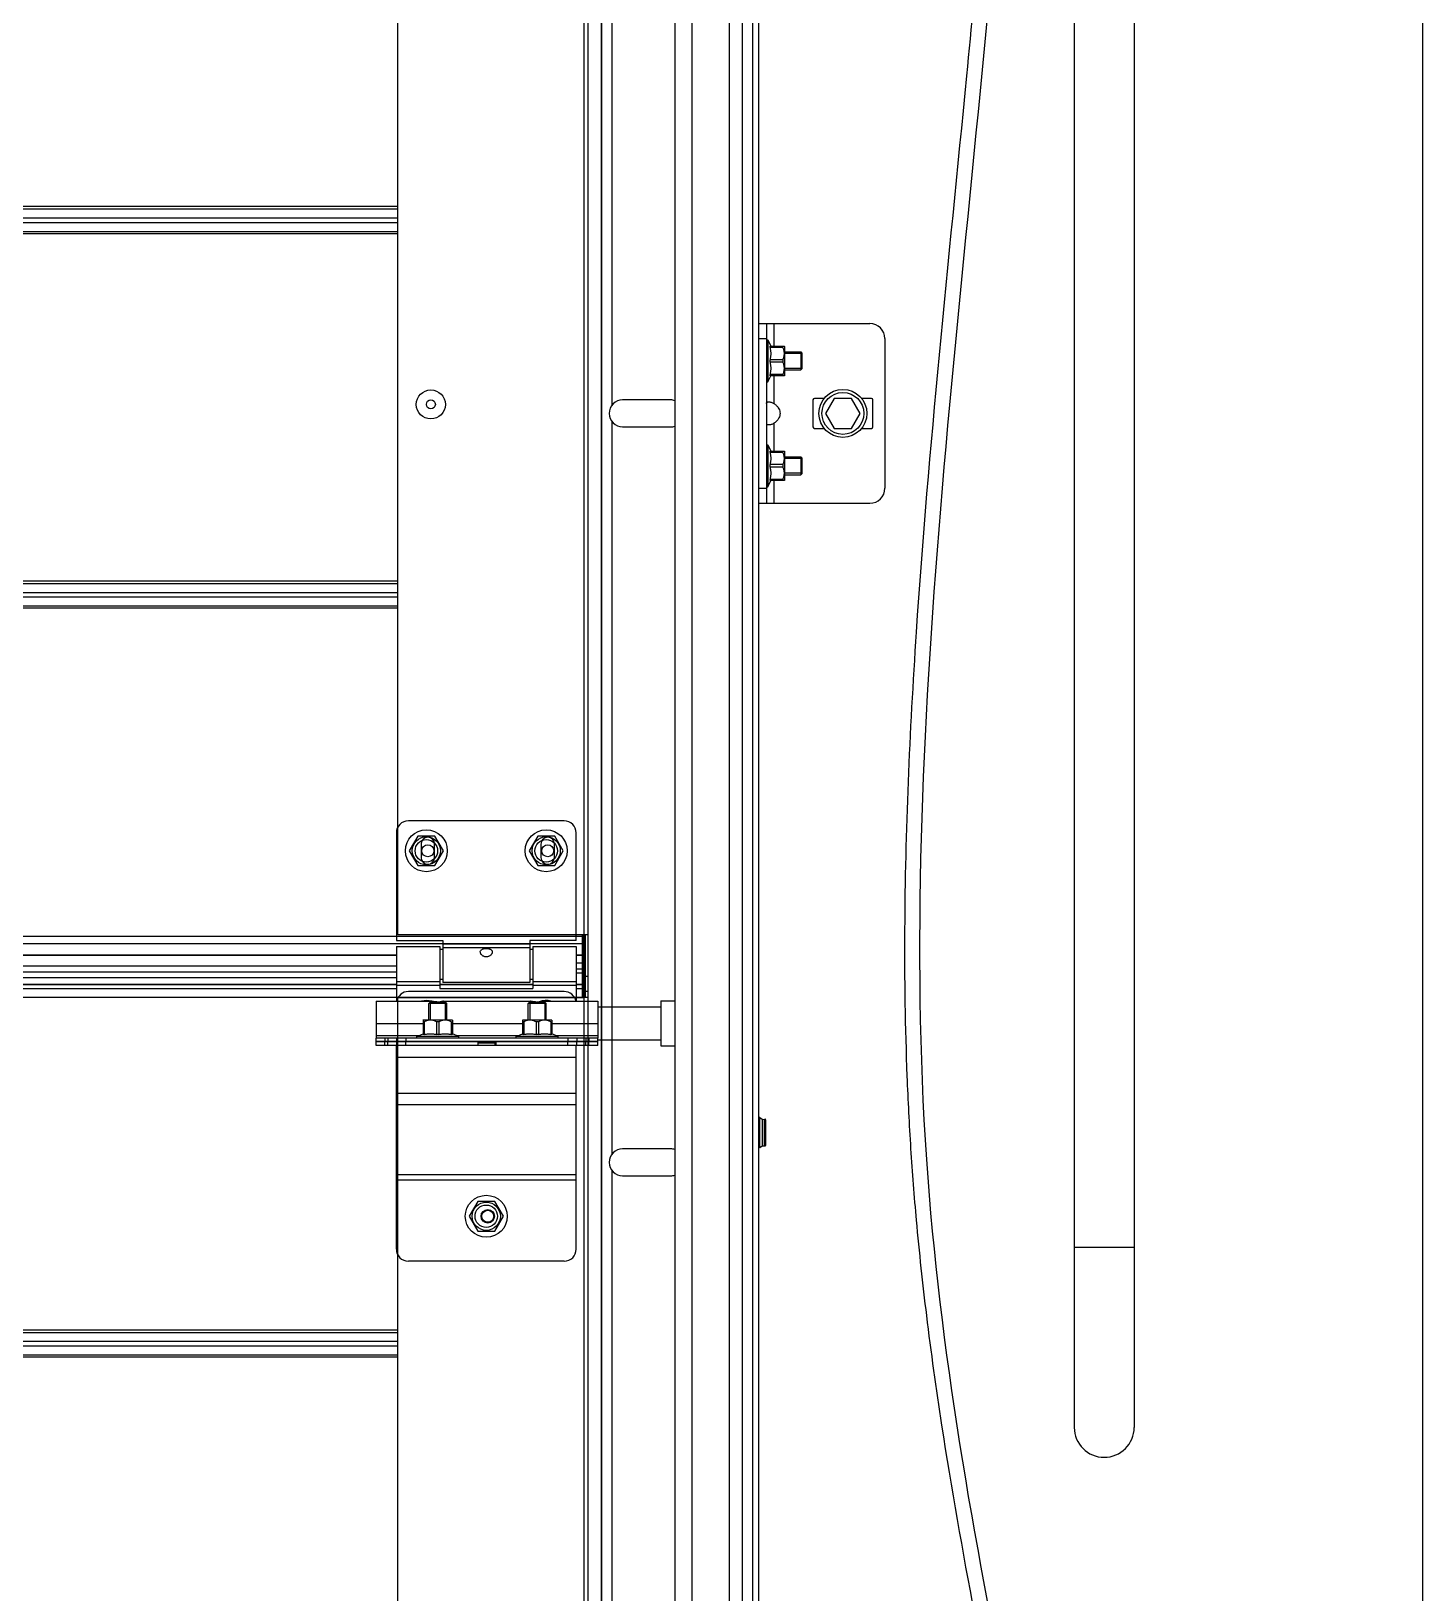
# Model space of a CAD drawing. Header units: millimetres. Extents: x 21899 to 38731, y -5425 to 3612.
# Drawn here: x 25053 to 25517, y 1325 to 1846 of the extents above; entities that cross this region are included whole.
import ezdxf

# ---------------------------------------------------------------- set-up
doc = ezdxf.new("R2010")
doc.units = ezdxf.units.MM

msp = doc.modelspace()

# ---------------------------------------------------------------- linework, layer by layer
at = {"color": 7, "linetype": 'Continuous'}
for p, q in [((25517.11, 1144.53), (25517.11, 3362)), ((25267.61, 1144.53), (25267.61, 3064.5)), ((25293.61, 1144.53), (25293.61, 3010.14)), ((25400.81, 2873), (25400.81, 1380.13)), ((25420.81, 2873), (25420.81, 1380.13)), ((25238.61, 1441.84), (25238.61, 2803.28)), ((25295.61, 1144.53), (25295.61, 2400.11)), ((25175.11, 1544.59), (25175.11, 2023.78)), ((25295.61, 1748.59), (25332.61, 1748.59)), ((25298.11, 1748.59), (25298.11, 1688.59)), ((25298.11, 1743.09), (25298.61, 1743.09)), ((25298.61, 1743.09), (25299.53, 1740.99)), ((25298.61, 1743.09), (25298.61, 1729.09)), ((25299.29, 1740.99), (25304.08, 1740.99)), ((25299.29, 1740.59), (25299.29, 1740.99)), ((25303.54, 1740.59), (25303.54, 1740.99)), ((25304.11, 1740.97), (25304.07, 1741)), ((25304.11, 1740.97), (25304.11, 1731.21)), ((25337.61, 1743.59), (25337.61, 1693.59)), ((25303.54, 1740.59), (25299.29, 1740.59)), ((25303.54, 1736.49), (25299.29, 1736.49)), ((25299.29, 1735.68), (25299.29, 1736.49)), ((25303.54, 1736.49), (25303.54, 1735.68)), ((25304.11, 1739.09), (25309.61, 1739.09)), ((25309.61, 1739.09), (25309.96, 1738.73)), ((25309.61, 1739.09), (25309.61, 1733.09)), ((25309.96, 1738.73), (25309.96, 1733.44)), ((25298.61, 1729.09), (25299.53, 1731.18)), ((25303.54, 1735.68), (25299.29, 1735.68)), ((25303.54, 1731.58), (25299.29, 1731.58)), ((25299.29, 1731.18), (25299.29, 1731.58)), ((25304.08, 1731.18), (25299.29, 1731.18)), ((25303.54, 1731.58), (25303.54, 1731.18)), ((25304.11, 1731.21), (25304.07, 1731.17)), ((25304.11, 1733.09), (25309.61, 1733.09)), ((25309.61, 1733.09), (25309.96, 1733.44)), ((25298.11, 1729.09), (25298.61, 1729.09)), ((25266.11, 1723.09), (25250.11, 1723.09)), ((25313.61, 1723.09), (25313.61, 1714.09)), ((25317.36, 1723.59), (25314.11, 1723.59)), ((25320.72, 1723.59), (25317.84, 1718.59)), ((25326.5, 1723.59), (25320.72, 1723.59)), ((25329.38, 1718.59), (25326.5, 1723.59)), ((25333.11, 1723.59), (25329.85, 1723.59)), ((25333.61, 1714.09), (25333.61, 1723.09)), ((25317.84, 1718.59), (25320.72, 1713.59)), ((25326.5, 1713.59), (25329.38, 1718.59)), ((25250.11, 1714.09), (25266.11, 1714.09)), ((25314.11, 1713.59), (25317.36, 1713.59)), ((25320.72, 1713.59), (25326.5, 1713.59)), ((25329.85, 1713.59), (25333.11, 1713.59)), ((25298.11, 1708.09), (25298.61, 1708.09)), ((25298.61, 1708.09), (25299.53, 1705.99)), ((25298.61, 1708.09), (25298.61, 1694.09)), ((25299.29, 1705.99), (25304.08, 1705.99)), ((25299.29, 1705.59), (25299.29, 1705.99)), ((25303.54, 1705.59), (25299.29, 1705.59)), ((25303.54, 1705.59), (25303.54, 1705.99)), ((25304.11, 1705.97), (25304.07, 1706)), ((25304.11, 1705.97), (25304.11, 1696.21)), ((25303.54, 1701.49), (25299.29, 1701.49)), ((25299.29, 1700.68), (25299.29, 1701.49)), ((25303.54, 1700.68), (25299.29, 1700.68)), ((25303.54, 1701.49), (25303.54, 1700.68)), ((25304.11, 1704.09), (25309.61, 1704.09)), ((25309.61, 1704.09), (25309.96, 1703.73)), ((25309.61, 1704.09), (25309.61, 1698.09)), ((25309.96, 1703.73), (25309.96, 1698.44)), ((25298.11, 1694.09), (25298.61, 1694.09)), ((25298.61, 1694.09), (25299.53, 1696.18)), ((25303.54, 1696.58), (25299.29, 1696.58)), ((25299.29, 1696.18), (25299.29, 1696.58)), ((25304.08, 1696.18), (25299.29, 1696.18)), ((25303.54, 1696.58), (25303.54, 1696.18)), ((25304.11, 1696.21), (25304.07, 1696.17)), ((25304.11, 1698.09), (25309.61, 1698.09)), ((25309.61, 1698.09), (25309.96, 1698.44)), ((25295.61, 1688.59), (25332.61, 1688.59)), ((25230.61, 1582.59), (25178.61, 1582.59)), ((25181.76, 1577.52), (25178.91, 1572.59)), ((25187.46, 1577.52), (25181.76, 1577.52)), ((25182.86, 1574.84), (25182.86, 1570.34)), ((25182.86, 1574.84), (25182.86, 1570.34)), ((25187.36, 1570.34), (25187.36, 1574.84)), ((25187.36, 1570.34), (25187.36, 1574.84)), ((25190.31, 1572.59), (25187.46, 1577.52)), ((25221.76, 1577.52), (25218.91, 1572.59)), ((25227.46, 1577.52), (25221.76, 1577.52)), ((25222.86, 1574.84), (25222.86, 1570.34)), ((25222.86, 1574.84), (25222.86, 1570.34)), ((25227.36, 1570.34), (25227.36, 1574.84)), ((25227.36, 1570.34), (25227.36, 1574.84)), ((25230.31, 1572.59), (25227.46, 1577.52)), ((25234.61, 1542.59), (25234.61, 1578.59)), ((25178.91, 1572.59), (25181.76, 1567.65)), ((25187.46, 1567.65), (25190.31, 1572.59)), ((25218.91, 1572.59), (25221.76, 1567.65)), ((25227.46, 1567.65), (25230.31, 1572.59)), ((25181.76, 1567.65), (25187.46, 1567.65)), ((25221.76, 1567.65), (25227.46, 1567.65)), ((25238.61, 1544.59), (25175.11, 1544.59)), ((25238.61, 1544.59), (25175.11, 1544.59)), ((25238.61, 1544.59), (25234.61, 1544.59)), ((25236.61, 1544.59), (25236.61, 1523.68)), ((25237.11, 1523.78), (25237.11, 1544.59)), ((25237.11, 1523.78), (25237.11, 1544.59)), ((25174.61, 1542.59), (25190.11, 1542.59)), ((25174.61, 1540.59), (25189.11, 1540.59)), ((25174.61, 1540.59), (25174.61, 1522.39)), ((25189.11, 1540.59), (25189.11, 1526.59)), ((25190.11, 1539.59), (25189.11, 1539.59)), ((25190.11, 1542.59), (25190.11, 1528.59)), ((25234.61, 1542.59), (25219.11, 1542.59)), ((25219.11, 1542.59), (25219.11, 1528.59)), ((25220.11, 1539.59), (25219.11, 1539.59)), ((25220.11, 1540.59), (25234.61, 1540.59)), ((25220.11, 1540.59), (25220.11, 1526.59)), ((25234.61, 1540.59), (25234.61, 1522.39)), ((25101.07, 1537.64), (24252.61, 1537.64)), ((25174.61, 1537.64), (25101.07, 1537.64)), ((25236.61, 1537.64), (25234.61, 1537.64)), ((25236.61, 1533.09), (25234.61, 1533.09)), ((25101.07, 1532.09), (24252.61, 1532.09)), ((25101.07, 1528.01), (24252.61, 1528.01)), ((25174.61, 1532.09), (25101.07, 1532.09)), ((25174.61, 1528.01), (25101.07, 1528.01)), ((25190.11, 1529.59), (25189.11, 1529.59)), ((25220.11, 1528.01), (25189.11, 1528.01)), ((25219.11, 1528.59), (25190.11, 1528.59)), ((25220.11, 1529.59), (25219.11, 1529.59)), ((25236.61, 1528.01), (25234.61, 1528.01)), ((25238.61, 1530.59), (25237.61, 1530.59)), ((25238.61, 1530.59), (25237.61, 1530.59)), ((25238.61, 1530.59), (25237.61, 1530.59)), ((25175.11, 1441.84), (25175.11, 1523.78)), ((25175.11, 1523.59), (25237.11, 1523.59)), ((25175.11, 1523.59), (25237.11, 1523.59)), ((25189.11, 1526.59), (25220.11, 1526.59)), ((25238.61, 1523.59), (25234.61, 1523.59)), ((25238.61, 1525.59), (25237.61, 1525.59)), ((25262.81, 1522.49), (25267.61, 1522.49)), ((25262.81, 1522.49), (25262.81, 1507.49)), ((25185.41, 1521.59), (25185.76, 1521.94)), ((25191.41, 1521.59), (25185.41, 1521.59)), ((25185.41, 1516.09), (25185.41, 1521.59)), ((25191.06, 1521.94), (25185.76, 1521.94)), ((25191.41, 1521.59), (25191.06, 1521.94)), ((25191.41, 1516.09), (25191.41, 1521.59)), ((25218.61, 1521.59), (25218.96, 1521.94)), ((25224.61, 1521.59), (25218.61, 1521.59)), ((25218.61, 1516.09), (25218.61, 1521.59)), ((25224.26, 1521.94), (25218.96, 1521.94)), ((25224.61, 1521.59), (25224.26, 1521.94)), ((25224.61, 1516.09), (25224.61, 1521.59)), ((25241.81, 1520.49), (25262.81, 1520.49)), ((25183.53, 1516.09), (25183.49, 1516.05)), ((25183.5, 1516.06), (25183.5, 1511.27)), ((25183.9, 1515.52), (25183.5, 1515.52)), ((25193.29, 1516.09), (25183.53, 1516.09)), ((25183.9, 1515.52), (25183.9, 1511.27)), ((25188.81, 1515.52), (25188.01, 1515.52)), ((25188.01, 1515.52), (25188.01, 1511.27)), ((25188.81, 1515.52), (25188.81, 1511.27)), ((25192.92, 1515.52), (25193.32, 1515.52)), ((25192.92, 1515.52), (25192.92, 1511.27)), ((25193.29, 1516.09), (25193.33, 1516.05)), ((25193.32, 1516.06), (25193.32, 1511.27)), ((25216.73, 1516.09), (25216.69, 1516.05)), ((25216.7, 1516.06), (25216.7, 1511.27)), ((25217.1, 1515.52), (25216.7, 1515.52)), ((25226.49, 1516.09), (25216.73, 1516.09)), ((25217.1, 1515.52), (25217.1, 1511.27)), ((25222.01, 1515.52), (25221.21, 1515.52)), ((25221.21, 1515.52), (25221.21, 1511.27)), ((25222.01, 1515.52), (25222.01, 1511.27)), ((25226.12, 1515.52), (25226.52, 1515.52)), ((25226.12, 1515.52), (25226.12, 1511.27)), ((25226.49, 1516.09), (25226.53, 1516.05)), ((25226.52, 1516.06), (25226.52, 1511.27)), ((25167.81, 1507.59), (25167.81, 1510.09)), ((25241.81, 1508.89), (25167.81, 1508.89)), ((25201.76, 1508.79), (25167.81, 1508.79)), ((25174.81, 1508.89), (25174.81, 1510.09)), ((25174.81, 1507.59), (25174.81, 1508.79)), ((25181.41, 1510.59), (25183.5, 1511.51)), ((25195.41, 1510.59), (25181.41, 1510.59)), ((25181.41, 1510.09), (25181.41, 1510.59)), ((25183.9, 1511.27), (25183.5, 1511.27)), ((25185.41, 1508.79), (25185.41, 1508.89)), ((25188.81, 1511.27), (25188.01, 1511.27)), ((25191.41, 1508.79), (25191.41, 1508.89)), ((25193.32, 1511.27), (25192.92, 1511.27)), ((25195.41, 1510.59), (25193.32, 1511.51)), ((25195.41, 1510.09), (25195.41, 1510.59)), ((25201.76, 1508.79), (25201.76, 1508.89)), ((25207.86, 1507.59), (25207.86, 1508.89)), ((25241.81, 1508.79), (25207.86, 1508.79)), ((25214.61, 1510.59), (25216.7, 1511.51)), ((25228.61, 1510.59), (25214.61, 1510.59)), ((25214.61, 1510.09), (25214.61, 1510.59)), ((25217.1, 1511.27), (25216.7, 1511.27)), ((25218.61, 1508.79), (25218.61, 1508.89)), ((25222.01, 1511.27), (25221.21, 1511.27)), ((25224.61, 1508.79), (25224.61, 1508.89)), ((25226.52, 1511.27), (25226.12, 1511.27)), ((25228.61, 1510.59), (25226.52, 1511.51)), ((25228.61, 1510.09), (25228.61, 1510.59)), ((25234.81, 1510.09), (25234.81, 1508.89)), ((25234.81, 1507.59), (25234.81, 1508.79)), ((25241.81, 1507.59), (25241.81, 1510.09)), ((25241.81, 1509.49), (25262.81, 1509.49)), ((25262.81, 1507.49), (25267.61, 1507.49)), ((25295.93, 1483.53), (25296.65, 1482.98)), ((25296.79, 1482.94), (25297.59, 1483.01)), ((25297.81, 1482.81), (25297.81, 1474.25)), ((25266.11, 1473.09), (25250.11, 1473.09)), ((25295.93, 1473.53), (25296.65, 1474.08)), ((25296.79, 1474.12), (25297.59, 1474.05)), ((25250.11, 1464.09), (25266.11, 1464.09)), ((25201.76, 1455.52), (25198.91, 1450.59)), ((25207.46, 1455.52), (25201.76, 1455.52)), ((25210.31, 1450.59), (25207.46, 1455.52)), ((25198.91, 1450.59), (25201.76, 1445.65)), ((25207.46, 1445.65), (25210.31, 1450.59)), ((25201.76, 1445.65), (25207.46, 1445.65)), ((25175.11, 919.59), (25175.11, 1441.84)), ((25238.61, 571.62), (25238.61, 1441.84))]:
    msp.add_line(p, q, dxfattribs=at)
at = {"color": 9, "linetype": 'Continuous'}
for p, q in [((25237.28, 1144.53), (25237.28, 3064.5)), ((25243.02, 1144.53), (25243.02, 3064.5)), ((25243.17, 1144.53), (25243.17, 3064.5)), ((25273.26, 1144.53), (25273.26, 3055.17)), ((25285.74, 1144.53), (25285.74, 3055.17)), ((25290.1, 1144.53), (25290.1, 3011.61)), ((25237.11, 2023.59), (25237.11, 1544.59)), ((25246.61, 1721.41), (25246.61, 1965.76)), ((25101.07, 1787.61), (24252.61, 1787.61)), ((24252.61, 1786.83), (25101.07, 1786.83)), ((24252.61, 1783.86), (25101.07, 1783.86)), ((25175.11, 1787.61), (25101.07, 1787.61)), ((25101.07, 1786.83), (25175.11, 1786.83)), ((25101.07, 1783.86), (25175.11, 1783.86)), ((24252.61, 1782.31), (25101.07, 1782.31)), ((24252.61, 1779.34), (25101.07, 1779.34)), ((25101.07, 1778.56), (24252.61, 1778.56)), ((25101.07, 1782.31), (25175.11, 1782.31)), ((25101.07, 1779.34), (25175.11, 1779.34)), ((25175.11, 1778.56), (25101.07, 1778.56)), ((25300.61, 1748.59), (25300.61, 1740.99)), ((25295.61, 1743.59), (25298.11, 1743.59)), ((25300.61, 1731.18), (25300.61, 1721.88)), ((25246.61, 1471.41), (25246.61, 1715.76)), ((25300.61, 1715.29), (25300.61, 1705.99)), ((25300.61, 1696.18), (25300.61, 1688.59)), ((25295.61, 1693.59), (25298.11, 1693.59)), ((25101.07, 1662.61), (24252.61, 1662.61)), ((24252.61, 1661.83), (25101.07, 1661.83)), ((24252.61, 1658.86), (25101.07, 1658.86)), ((25175.11, 1662.61), (25101.07, 1662.61)), ((25101.07, 1661.83), (25175.11, 1661.83)), ((25101.07, 1658.86), (25175.11, 1658.86)), ((24252.61, 1657.31), (25101.07, 1657.31)), ((24252.61, 1654.34), (25101.07, 1654.34)), ((25101.07, 1653.56), (24252.61, 1653.56)), ((25101.07, 1657.31), (25175.11, 1657.31)), ((25101.07, 1654.34), (25175.11, 1654.34)), ((25175.11, 1653.56), (25101.07, 1653.56)), ((25101.07, 1544.01), (24252.61, 1544.01)), ((25237.11, 1544.01), (25101.07, 1544.01)), ((25236.61, 1544.01), (25234.61, 1544.01)), ((25101.07, 1541.58), (24241.82, 1541.58)), ((25101.07, 1537.73), (24252.61, 1537.73)), ((25237.11, 1541.58), (25101.07, 1541.58)), ((25174.61, 1537.73), (25101.07, 1537.73)), ((25219.11, 1541.43), (25190.11, 1541.43)), ((25219.11, 1540.21), (25190.11, 1540.21)), ((25236.61, 1541.58), (25219.11, 1541.58)), ((25236.61, 1537.73), (25234.61, 1537.73)), ((25101.07, 1534.09), (24252.61, 1534.09)), ((25174.61, 1534.09), (25101.07, 1534.09)), ((25236.61, 1535.09), (25234.61, 1535.09)), ((25237.11, 1537.59), (25237.11, 1522.39)), ((24252.61, 1530.3), (25101.07, 1530.3)), ((24252.61, 1527.97), (25101.07, 1527.97)), ((25101.07, 1530.3), (25174.61, 1530.3)), ((25101.07, 1527.97), (25174.61, 1527.97)), ((25174.61, 1528.96), (25189.11, 1528.96)), ((25174.61, 1527.75), (25189.11, 1527.75)), ((25189.11, 1527.97), (25220.11, 1527.97)), ((25220.11, 1528.96), (25234.61, 1528.96)), ((25220.11, 1527.75), (25234.61, 1527.75)), ((25234.61, 1531.9), (25236.61, 1531.9)), ((25234.61, 1527.97), (25236.61, 1527.97)), ((24252.61, 1526.59), (25101.07, 1526.59)), ((24252.61, 1523.68), (25101.07, 1523.68)), ((25101.07, 1526.59), (25174.61, 1526.59)), ((25101.07, 1523.68), (25175.11, 1523.68)), ((25189.11, 1526.59), (25220.11, 1526.59)), ((25234.61, 1526.59), (25236.61, 1526.59)), ((25234.61, 1523.68), (25236.61, 1523.68)), ((25237.11, 1523.59), (25237.11, 1441.84)), ((25167.81, 1514.99), (25183.5, 1514.99)), ((25193.32, 1514.99), (25216.7, 1514.99)), ((25226.52, 1514.99), (25241.81, 1514.99)), ((25167.81, 1510.89), (25182.09, 1510.89)), ((25170.81, 1510.09), (25170.81, 1508.89)), ((25170.81, 1507.59), (25170.81, 1508.79)), ((25171.81, 1510.09), (25171.81, 1508.89)), ((25171.81, 1507.59), (25171.81, 1508.79)), ((25177.81, 1510.09), (25177.81, 1508.89)), ((25177.81, 1507.59), (25177.81, 1508.79)), ((25194.73, 1510.89), (25215.29, 1510.89)), ((25207.46, 1508.36), (25201.76, 1508.36)), ((25227.93, 1510.89), (25241.81, 1510.89)), ((25231.81, 1510.09), (25231.81, 1508.89)), ((25231.81, 1507.59), (25231.81, 1508.79)), ((25237.81, 1510.09), (25237.81, 1508.89)), ((25237.81, 1507.59), (25237.81, 1508.79)), ((25238.81, 1510.09), (25238.81, 1508.89)), ((25238.81, 1507.59), (25238.81, 1508.79)), ((25234.61, 1503.59), (25174.61, 1503.59)), ((25234.61, 1491.59), (25174.61, 1491.59)), ((25234.61, 1487.84), (25174.61, 1487.84)), ((25295.93, 1473.53), (25295.93, 1483.53)), ((25296.65, 1482.98), (25296.65, 1474.08)), ((25296.79, 1482.94), (25296.79, 1474.12)), ((25297.59, 1474.05), (25297.59, 1483.01)), ((25246.61, 1221.41), (25246.61, 1465.76)), ((25234.61, 1464.46), (25174.61, 1464.46)), ((25234.61, 1462.59), (25174.61, 1462.59)), ((25237.11, 1441.84), (25237.11, 919.59)), ((25420.81, 1440.13), (25400.81, 1440.13)), ((25101.07, 1412.61), (24252.61, 1412.61)), ((25175.11, 1412.61), (25101.07, 1412.61)), ((24252.61, 1411.83), (25101.07, 1411.83)), ((24252.61, 1408.86), (25101.07, 1408.86)), ((25101.07, 1411.83), (25175.11, 1411.83)), ((25101.07, 1408.86), (25175.11, 1408.86)), ((24252.61, 1407.31), (25101.07, 1407.31)), ((24252.61, 1404.34), (25101.07, 1404.34)), ((25101.07, 1403.56), (24252.61, 1403.56)), ((25101.07, 1407.31), (25175.11, 1407.31)), ((25101.07, 1404.34), (25175.11, 1404.34)), ((25175.11, 1403.56), (25101.07, 1403.56))]:
    msp.add_line(p, q, dxfattribs=at)
at = {"color": 2, "linetype": 'Continuous'}
for p, q in [((25309.96, 1738.59), (25304.11, 1738.59)), ((25309.96, 1733.59), (25304.11, 1733.59)), ((25309.96, 1703.59), (25304.11, 1703.59)), ((25309.96, 1698.59), (25304.11, 1698.59)), ((25185.91, 1521.94), (25185.91, 1516.09)), ((25190.91, 1521.94), (25190.91, 1516.09)), ((25219.11, 1521.94), (25219.11, 1516.09)), ((25224.11, 1521.94), (25224.11, 1516.09)), ((25185.91, 1508.89), (25185.91, 1508.79)), ((25190.91, 1508.89), (25190.91, 1508.79)), ((25219.11, 1508.89), (25219.11, 1508.79)), ((25224.11, 1508.89), (25224.11, 1508.79))]:
    msp.add_line(p, q, dxfattribs=at)
msp.add_line((25174.61, 1578.59), (25174.61, 1542.59))
at = {"color": 3, "linetype": 'Continuous'}
for p, q in [((25237.61, 1523.89), (25237.61, 1544.59)), ((25237.61, 1544.59), (25237.61, 1523.89)), ((25237.61, 1544.59), (25237.61, 1523.59)), ((25236.61, 1537.59), (25237.61, 1537.59)), ((25167.81, 1522.39), (25186.31, 1522.39)), ((25167.81, 1522.39), (25167.81, 1510.09)), ((25175.11, 1523.78), (25237.11, 1523.78)), ((25175.11, 1523.78), (25237.11, 1523.78)), ((25230.61, 1525.59), (25178.61, 1525.59)), ((25190.31, 1522.39), (25219.31, 1522.39)), ((25223.31, 1522.39), (25241.81, 1522.39)), ((25241.81, 1522.39), (25241.81, 1510.09)), ((25241.81, 1510.09), (25167.81, 1510.09)), ((25174.51, 1507.59), (25167.81, 1507.59)), ((25241.81, 1507.59), (25174.61, 1507.59)), ((25174.61, 1439.59), (25174.61, 1507.59)), ((25207.46, 1508.79), (25201.76, 1508.79)), ((25201.76, 1508.79), (25201.76, 1507.59)), ((25207.46, 1508.79), (25207.46, 1507.59)), ((25234.61, 1439.59), (25234.61, 1507.59)), ((25230.61, 1435.59), (25178.61, 1435.59))]:
    msp.add_line(p, q, dxfattribs=at)
at = {"color": 7, "linetype": 'Continuous'}
for centre, radius in [((25186.11, 1721.59), 4.85), ((25323.61, 1718.59), 8), ((25323.61, 1718.59), 7), ((25186.11, 1721.59), 1.5), ((25184.61, 1572.59), 7), ((25224.61, 1572.59), 7), ((25184.61, 1572.59), 3.75), ((25185.11, 1572.59), 2), ((25185.11, 1572.59), 2), ((25224.61, 1572.59), 3.75), ((25225.11, 1572.59), 2), ((25225.11, 1572.59), 2), ((25204.61, 1450.59), 7), ((25204.61, 1450.59), 3.75), ((25205.11, 1450.59), 2.25), ((25205.11, 1450.59), 2)]:
    msp.add_circle(centre, radius, dxfattribs=at)
at = {"color": 9, "linetype": 'Continuous'}
for centre in [(25184.61, 1572.59), (25224.61, 1572.59), (25204.61, 1450.59)]:
    msp.add_circle(centre, 4.7, dxfattribs=at)
at = {"color": 7, "linetype": 'Continuous'}
for centre, radius, start, end in [((25332.61, 1743.59), 5, 0, 90), ((25250.11, 1718.59), 4.5, 90, 270), ((25266.11, 1718.59), 4.5, 70.4494, 90), ((25314.11, 1723.09), 0.5, 90, 180), ((25333.11, 1723.09), 0.5, 0, 90), ((25266.11, 1718.59), 4.5, 270, 289.5506), ((25314.11, 1714.09), 0.5, 180, 270), ((25333.11, 1714.09), 0.5, 270, 0), ((25332.61, 1693.59), 5, 270, 0), ((25178.61, 1578.59), 4, 90, 180), ((25230.61, 1578.59), 4, 0, 90), ((25185.11, 1574.84), 2.25, 0, 180), ((25185.11, 1574.84), 2.25, 0, 180), ((25225.11, 1574.84), 2.25, 0, 180), ((25225.11, 1574.84), 2.25, 0, 180), ((25185.11, 1570.34), 2.25, 180, 0), ((25185.11, 1570.34), 2.25, 180, 0), ((25225.11, 1570.34), 2.25, 180, 0), ((25225.11, 1570.34), 2.25, 180, 0), ((25184.61, 1515.59), 7, 75.9631, 102.9948), ((25224.61, 1515.59), 7, 77.0052, 109.3732), ((25295.81, 1483.37), 0.2, 52.3058, 180), ((25296.77, 1483.14), 0.2, 232.3058, 275.1944), ((25297.61, 1482.81), 0.2, 0, 95.1944), ((25250.11, 1468.59), 4.5, 90, 270), ((25266.11, 1468.59), 4.5, 70.4494, 90), ((25295.81, 1473.69), 0.2, 180, 307.6942), ((25296.77, 1473.92), 0.2, 84.8056, 127.6942), ((25297.61, 1474.25), 0.2, 264.8056, 0), ((25266.11, 1468.59), 4.5, 270, 289.5506), ((25410.81, 1380.13), 10, 180, 0)]:
    msp.add_arc(centre, radius, start, end, dxfattribs=at)
at = {"color": 3, "linetype": 'Continuous'}
for centre, start, end in [((25178.61, 1521.59), 90, 168.4498), ((25230.61, 1521.59), 11.5502, 90), ((25178.61, 1439.59), 180, 270), ((25230.61, 1439.59), 270, 0)]:
    msp.add_arc(centre, 4, start, end, dxfattribs=at)
msp.add_open_spline([(25176.46, 477.37), (25176.32, 482.03), (25176.16, 486.79), (25176.42, 495.3), (25176.71, 499.05), (25177.58, 504.07), (25177.84, 505.36), (25178.43, 507.73), (25178.73, 508.81), (25179.39, 510.92), (25179.76, 511.97), (25180.95, 515.07), (25181.86, 517.08), (25185.22, 523.53), (25188.11, 527.73), (25194.66, 535.64), (25198.32, 539.33), (25206.12, 546.27), (25210.25, 549.51), (25217.88, 554.98), (25221.33, 557.28), (25228.3, 561.66), (25231.82, 563.73), (25242.46, 569.66), (25249.65, 573.24), (25268.5, 581.97), (25280.17, 586.75), (25302.75, 596.24), (25313.67, 600.96), (25327.74, 608.21), (25331.55, 610.31), (25338.09, 614.23), (25340.86, 616.02), (25346.28, 619.74), (25348.91, 621.67), (25356.6, 627.67), (25361.45, 631.96), (25376.1, 646.52), (25384.89, 657.83), (25400.12, 682.69), (25406.58, 696.25), (25417.39, 725.26), (25421.74, 740.71), (25431.56, 787.11), (25434.71, 819.9), (25436.18, 888.03), (25434.5, 923.36), (25428.04, 993.95), (25423.25, 1029.2), (25416.41, 1071.66), (25414.99, 1080.12), (25412.09, 1096.85), (25410.6, 1105.13), (25406.07, 1129.71), (25402.95, 1145.76), (25393.43, 1193.12), (25386.91, 1223.59), (25371.59, 1296.8), (25363.1, 1338.82), (25354.78, 1393.07), (25353.08, 1405.24), (25350.29, 1428.01), (25349.15, 1438.6), (25347.47, 1457.2), (25346.85, 1465.19), (25345.82, 1481.23), (25345.41, 1489.29), (25344.47, 1513.54), (25344.23, 1529.83), (25344.49, 1578.97), (25345.95, 1612.13), (25352.25, 1706.91), (25358.93, 1769.14), (25366.57, 1847.67), (25368.12, 1864.05), (25370.6, 1892.04), (25371.58, 1903.65), (25373.39, 1926.85), (25374.23, 1938.44), (25376.53, 1973.16), (25377.8, 1996.25), (25380.82, 2065.42), (25381.79, 2111.36), (25381.85, 2248.82), (25378.09, 2339.99), (25364.4, 2522.27), (25354.5, 2613.36), (25326.96, 2828.37), (25307.82, 2952.28), (25288.67, 3076.24)], degree=3, knots=[0, 0, 0, 0, 13.614656, 13.614656, 24.237506, 24.237506, 27.949925, 27.949925, 31.063684, 31.063684, 34.177443, 34.177443, 40.404961, 40.404961, 54.673562, 54.673562, 68.942162, 68.942162, 83.210763, 83.210763, 94.643421, 94.643421, 106.076078, 106.076078, 128.941394, 128.941394, 165.933013, 165.933013, 202.924632, 202.924632, 217.211649, 217.211649, 228.325165, 228.325165, 239.438681, 239.438681, 261.665712, 261.665712, 310.591127, 310.591127, 359.516541, 359.516541, 408.441955, 408.441955, 499.721397, 499.721397, 591.000838, 591.000838, 682.28028, 682.28028, 705.283727, 705.283727, 728.287174, 728.287174, 774.294068, 774.294068, 866.307856, 866.307856, 999.972816, 999.972816, 1038.611318, 1038.611318, 1072.030725, 1072.030725, 1097.038945, 1097.038945, 1122.047166, 1122.047166, 1172.063606, 1172.063606, 1272.096487, 1272.096487, 1455.942037, 1455.942037, 1504.41999, 1504.41999, 1538.871883, 1538.871883, 1573.323775, 1573.323775, 1642.227561, 1642.227561, 1780.035131, 1780.035131, 2055.650273, 2055.650273, 2331.265414, 2331.265414, 2706.34663, 2706.34663, 2706.34663, 2706.34663])
msp.add_spline([(25181.46, 477.52), (25183.17, 506.07), (25220.98, 550.99), (25339.72, 609.4), (25420.96, 1074.69), (25351.59, 1469.53), (25377.1, 1910.16), (25377.1, 2419.72), (25293.61, 3077)], degree=3)
at = {"color": 7, "linetype": 'Continuous'}
for points, start_tangent, end_tangent in [([(25299.29, 1740.59), (25299.39, 1740.07), (25299.47, 1739.56), (25299.51, 1739.05), (25299.53, 1738.54), (25299.51, 1738.03), (25299.47, 1737.52), (25299.39, 1737.01), (25299.29, 1736.49)], (0.215516, -0.9765), (-0.215516, -0.9765)), ([(25303.54, 1736.49), (25303.76, 1736.97), (25303.92, 1737.43), (25304.02, 1737.88), (25304.07, 1738.32), (25304.07, 1738.76), (25304.02, 1739.2), (25303.92, 1739.65), (25303.76, 1740.11), (25303.54, 1740.59)], (0.44845, 0.893808), (-0.44845, 0.893808)), ([(25299.29, 1735.68), (25299.39, 1735.16), (25299.47, 1734.65), (25299.51, 1734.14), (25299.53, 1733.63), (25299.51, 1733.12), (25299.47, 1732.61), (25299.39, 1732.1), (25299.29, 1731.58)], (0.215516, -0.9765), (-0.215516, -0.9765)), ([(25303.54, 1731.58), (25303.76, 1732.06), (25303.92, 1732.52), (25304.02, 1732.97), (25304.07, 1733.41), (25304.07, 1733.85), (25304.02, 1734.29), (25303.92, 1734.74), (25303.76, 1735.2), (25303.54, 1735.68)], (0.44845, 0.893808), (-0.44845, 0.893808)), ([(25298.11, 1721.88), (25298.15, 1722.14)], (0, 1), (0.404896, 0.914363)), ([(25298.15, 1722.14), (25298.29, 1722.31), (25298.52, 1722.4), (25298.84, 1722.44), (25299.24, 1722.4), (25299.68, 1722.31), (25300.14, 1722.14), (25300.61, 1721.88)], (0.404896, 0.914363), (0.836124, -0.548541)), ([(25300.61, 1721.88), (25301.45, 1721.21), (25302.05, 1720.48), (25302.44, 1719.73), (25302.62, 1718.97), (25302.62, 1718.2), (25302.44, 1717.44), (25302.05, 1716.69), (25301.45, 1715.96), (25300.61, 1715.29)], (0.836124, -0.548541), (-0.836124, -0.548541)), ([(25300.61, 1715.29), (25300.14, 1715.03), (25299.68, 1714.86), (25299.24, 1714.77), (25298.84, 1714.73), (25298.52, 1714.77), (25298.29, 1714.86), (25298.15, 1715.03)], (-0.836124, -0.548541), (-0.404914, 0.914355)), ([(25299.29, 1705.59), (25299.39, 1705.07), (25299.47, 1704.56), (25299.51, 1704.05), (25299.53, 1703.54), (25299.51, 1703.03), (25299.47, 1702.52), (25299.39, 1702.01), (25299.29, 1701.49)], (0.215516, -0.9765), (-0.215516, -0.9765)), ([(25303.54, 1701.49), (25303.76, 1701.97), (25303.92, 1702.43), (25304.02, 1702.88), (25304.07, 1703.32), (25304.07, 1703.76), (25304.02, 1704.2), (25303.92, 1704.65), (25303.76, 1705.11), (25303.54, 1705.59)], (0.44845, 0.893808), (-0.44845, 0.893808)), ([(25299.29, 1700.68), (25299.39, 1700.16), (25299.47, 1699.65), (25299.51, 1699.14), (25299.53, 1698.63), (25299.51, 1698.12), (25299.47, 1697.61), (25299.39, 1697.1), (25299.29, 1696.58)], (0.215516, -0.9765), (-0.215516, -0.9765)), ([(25303.54, 1696.58), (25303.76, 1697.06), (25303.92, 1697.52), (25304.02, 1697.97), (25304.07, 1698.41), (25304.07, 1698.85), (25304.02, 1699.29), (25303.92, 1699.74), (25303.76, 1700.2), (25303.54, 1700.68)], (0.44845, 0.893808), (-0.44845, 0.893808)), ([(25202.61, 1538.83), (25202.67, 1539.17), (25202.86, 1539.46), (25203.16, 1539.69), (25203.51, 1539.84), (25203.87, 1539.93), (25204.26, 1539.99), (25204.67, 1540), (25205.08, 1539.97), (25205.47, 1539.91), (25205.82, 1539.8), (25206.13, 1539.65), (25206.37, 1539.44), (25206.54, 1539.17), (25206.61, 1538.83)], (0, 1), (0, -1)), ([(25202.7, 1538.38), (25202.67, 1538.47), (25202.61, 1538.83)], (-0.374906, 0.927063), (0, 1)), ([(25206.51, 1538.37), (25206.38, 1538.12), (25206.11, 1537.78), (25205.76, 1537.51), (25205.4, 1537.32), (25205, 1537.21), (25204.57, 1537.17), (25204.15, 1537.22), (25203.74, 1537.36), (25203.39, 1537.56), (25203.08, 1537.82), (25202.83, 1538.13), (25202.7, 1538.38)], (-0.381296, -0.924453), (-0.374906, 0.927063)), ([(25206.61, 1538.83), (25206.55, 1538.48), (25206.51, 1538.37)], (0, -1), (-0.381296, -0.924453)), ([(25237.62, 1523.6), (25237.11, 1523.59)], (-0.997621, -0.068943), (-1, 0)), ([(25237.62, 1523.6), (25237.11, 1523.59)], (-0.997621, -0.068943), (-1, 0)), ([(25238.61, 1523.89), (25238.5, 1523.76), (25238.17, 1523.67), (25237.69, 1523.61), (25237.62, 1523.6)], (0, -1), (-0.997621, -0.068943)), ([(25238.61, 1523.89), (25238.5, 1523.76), (25238.17, 1523.67), (25237.69, 1523.61), (25237.62, 1523.6)], (0, -1), (-0.997621, -0.068943)), ([(25188.01, 1515.52), (25187.52, 1515.73), (25187.06, 1515.89), (25186.62, 1516), (25186.18, 1516.05), (25185.74, 1516.05), (25185.29, 1516), (25184.85, 1515.89), (25184.39, 1515.73), (25183.9, 1515.52)], (-0.893808, 0.44845), (-0.893808, -0.44845)), ([(25192.92, 1515.52), (25192.43, 1515.73), (25191.97, 1515.89), (25191.52, 1516), (25191.08, 1516.05), (25190.64, 1516.05), (25190.2, 1516), (25189.76, 1515.89), (25189.3, 1515.73), (25188.81, 1515.52)], (-0.893808, 0.44845), (-0.893808, -0.44845)), ([(25221.21, 1515.52), (25220.72, 1515.73), (25220.26, 1515.89), (25219.82, 1516), (25219.38, 1516.05), (25218.94, 1516.05), (25218.49, 1516), (25218.05, 1515.89), (25217.59, 1515.73), (25217.1, 1515.52)], (-0.893808, 0.44845), (-0.893808, -0.44845)), ([(25226.12, 1515.52), (25225.63, 1515.73), (25225.17, 1515.89), (25224.72, 1516), (25224.28, 1516.05), (25223.84, 1516.05), (25223.4, 1516), (25222.96, 1515.89), (25222.5, 1515.73), (25222.01, 1515.52)], (-0.893808, 0.44845), (-0.893808, -0.44845)), ([(25183.9, 1511.27), (25184.42, 1511.37), (25184.94, 1511.44), (25185.45, 1511.49), (25185.96, 1511.51), (25186.47, 1511.49), (25186.98, 1511.44), (25187.49, 1511.37), (25188.01, 1511.27)], (0.9765, 0.215516), (0.9765, -0.215516)), ([(25188.81, 1511.27), (25189.33, 1511.37), (25189.84, 1511.44), (25190.35, 1511.49), (25190.86, 1511.51), (25191.37, 1511.49), (25191.88, 1511.44), (25192.4, 1511.37), (25192.92, 1511.27)], (0.9765, 0.215516), (0.9765, -0.215516)), ([(25217.1, 1511.27), (25217.62, 1511.37), (25218.14, 1511.44), (25218.65, 1511.49), (25219.16, 1511.51), (25219.67, 1511.49), (25220.18, 1511.44), (25220.69, 1511.37), (25221.21, 1511.27)], (0.9765, 0.215516), (0.9765, -0.215516)), ([(25222.01, 1511.27), (25222.53, 1511.37), (25223.04, 1511.44), (25223.55, 1511.49), (25224.06, 1511.51), (25224.57, 1511.49), (25225.08, 1511.44), (25225.6, 1511.37), (25226.12, 1511.27)], (0.9765, 0.215516), (0.9765, -0.215516))]:
    msp.add_spline(points, degree=3, dxfattribs=dict(at, start_tangent=start_tangent, end_tangent=end_tangent))
at = {"color": 3, "linetype": 'Continuous'}
for points, start_tangent, end_tangent in [([(25237.61, 1537.88), (25237.54, 1537.81), (25237.36, 1537.77), (25237.11, 1537.76)], (0, -1), (-1, 0)), ([(25237.61, 1537.88), (25237.54, 1537.81), (25237.36, 1537.77), (25237.11, 1537.76)], (0, -1), (-1, 0)), ([(25186.39, 1522.36), (25186.31, 1522.39)], (-0.967488, 0.252916), (-0.269211, -0.963081)), ([(25187.38, 1522.17), (25187.18, 1522.2), (25186.98, 1522.23), (25186.81, 1522.27), (25186.66, 1522.3), (25186.54, 1522.33), (25186.44, 1522.35), (25186.31, 1522.39), (25186.44, 1522.35), (25186.54, 1522.33), (25186.66, 1522.3), (25186.81, 1522.27), (25186.98, 1522.23), (25187.18, 1522.2)], (-0.991814, 0.127691), (0.987855, -0.155378)), ([(25186.98, 1522.23), (25186.81, 1522.27), (25186.66, 1522.3), (25186.54, 1522.33), (25186.44, 1522.35), (25186.31, 1522.39), (25186.44, 1522.35), (25186.54, 1522.33), (25186.66, 1522.3), (25186.81, 1522.27), (25186.98, 1522.23), (25187.18, 1522.2)], (-0.983603, 0.180346), (0.987855, -0.155378)), ([(25186.98, 1522.23), (25186.81, 1522.27), (25186.66, 1522.3), (25186.54, 1522.33), (25186.44, 1522.35), (25186.31, 1522.39), (25186.44, 1522.35), (25186.54, 1522.33), (25186.66, 1522.3)], (-0.983603, 0.180346), (0.975429, -0.220316)), ([(25186.31, 1522.39), (25186.32, 1522.38)], (-0.269295, -0.963058), (0.966761, -0.25568)), ([(25186.44, 1522.35), (25186.39, 1522.36)], (-0.968495, 0.249032), (-0.967488, 0.252916)), ([(25187.52, 1522.15), (25187.38, 1522.17)], (-0.994049, 0.108934), (-0.991814, 0.127691)), ([(25187.84, 1522.13), (25187.52, 1522.15)], (-0.997809, 0.06616), (-0.994049, 0.108934)), ([(25188.31, 1522.11), (25187.84, 1522.13)], (-1, -0.000125), (-0.997809, 0.06616)), ([(25188.31, 1522.11), (25188.78, 1522.13)], (1, -0.000114), (0.997809, 0.066161)), ([(25188.78, 1522.13), (25189.08, 1522.15)], (0.997809, 0.066161), (0.994276, 0.106842)), ([(25189.08, 1522.15), (25189.24, 1522.17), (25189.44, 1522.2), (25189.63, 1522.23), (25189.81, 1522.27), (25189.96, 1522.3), (25190.08, 1522.33), (25190.18, 1522.35), (25190.3, 1522.38), (25190.18, 1522.35), (25190.08, 1522.33), (25189.96, 1522.3), (25189.81, 1522.27), (25189.64, 1522.23), (25189.44, 1522.2), (25189.24, 1522.17)], (0.994276, 0.106842), (-0.991806, -0.127754)), ([(25189.43, 1522.2), (25189.24, 1522.17)], (-0.988177, -0.153317), (-0.991806, -0.127754)), ([(25190.18, 1522.35), (25190.3, 1522.38), (25190.18, 1522.35), (25190.14, 1522.34)], (0.968529, 0.248901), (-0.970087, -0.242758)), ([(25190.18, 1522.35), (25190.21, 1522.36)], (0.968529, 0.248901), (0.967848, 0.251535)), ([(25190.21, 1522.36), (25190.3, 1522.38)], (0.967848, 0.251535), (0.258533, -0.966003)), ([(25219.39, 1522.36), (25219.31, 1522.39)], (-0.967488, 0.252916), (-0.269211, -0.963081)), ([(25219.31, 1522.39), (25219.32, 1522.38)], (-0.269295, -0.963058), (0.966761, -0.25568)), ([(25220.38, 1522.17), (25220.18, 1522.2), (25219.98, 1522.23), (25219.81, 1522.27), (25219.66, 1522.3), (25219.54, 1522.33), (25219.44, 1522.35), (25219.31, 1522.39), (25219.44, 1522.35), (25219.54, 1522.33), (25219.66, 1522.3), (25219.81, 1522.27), (25219.98, 1522.23), (25220.18, 1522.2)], (-0.991814, 0.127691), (0.987855, -0.155378)), ([(25219.98, 1522.23), (25219.81, 1522.27), (25219.66, 1522.3), (25219.54, 1522.33), (25219.44, 1522.35), (25219.31, 1522.39), (25219.44, 1522.35), (25219.54, 1522.33), (25219.66, 1522.3), (25219.81, 1522.27), (25219.98, 1522.23), (25220.18, 1522.2)], (-0.983603, 0.180346), (0.987855, -0.155378)), ([(25219.98, 1522.23), (25219.81, 1522.27), (25219.66, 1522.3), (25219.54, 1522.33), (25219.44, 1522.35), (25219.31, 1522.39), (25219.44, 1522.35), (25219.54, 1522.33), (25219.66, 1522.3)], (-0.983603, 0.180346), (0.975429, -0.220316)), ([(25219.44, 1522.35), (25219.39, 1522.36)], (-0.968495, 0.249032), (-0.967488, 0.252916)), ([(25220.52, 1522.15), (25220.38, 1522.17)], (-0.994049, 0.108934), (-0.991814, 0.127691)), ([(25220.84, 1522.13), (25220.52, 1522.15)], (-0.997809, 0.06616), (-0.994049, 0.108934)), ([(25221.31, 1522.11), (25220.84, 1522.13)], (-1, -0.000125), (-0.997809, 0.06616)), ([(25221.31, 1522.11), (25221.78, 1522.13)], (1, -0.000114), (0.997809, 0.066161)), ([(25221.78, 1522.13), (25222.08, 1522.15)], (0.997809, 0.066161), (0.994276, 0.106842)), ([(25222.08, 1522.15), (25222.24, 1522.17), (25222.44, 1522.2), (25222.63, 1522.23), (25222.81, 1522.27), (25222.96, 1522.3), (25223.08, 1522.33), (25223.18, 1522.35), (25223.3, 1522.38), (25223.18, 1522.35), (25223.08, 1522.33), (25222.96, 1522.3), (25222.81, 1522.27), (25222.64, 1522.23), (25222.44, 1522.2), (25222.24, 1522.17)], (0.994276, 0.106842), (-0.991806, -0.127754)), ([(25222.43, 1522.2), (25222.24, 1522.17)], (-0.988177, -0.153317), (-0.991806, -0.127754)), ([(25223.18, 1522.35), (25223.3, 1522.38), (25223.18, 1522.35), (25223.14, 1522.34)], (0.968529, 0.248901), (-0.970087, -0.242758)), ([(25223.18, 1522.35), (25223.21, 1522.36)], (0.968529, 0.248901), (0.967848, 0.251535)), ([(25223.21, 1522.36), (25223.3, 1522.38)], (0.967848, 0.251535), (0.258533, -0.966003)), ([(25237.11, 1523.78), (25237.36, 1523.79), (25237.54, 1523.83)], (1, 0), (0.942444, 0.334365)), ([(25237.11, 1523.78), (25237.36, 1523.79), (25237.54, 1523.83)], (1, 0), (0.942444, 0.334365)), ([(25237.54, 1523.83), (25237.61, 1523.89)], (0.942444, 0.334365), (0, 1)), ([(25237.54, 1523.83), (25237.61, 1523.89)], (0.942444, 0.334365), (0, 1))]:
    msp.add_spline(points, degree=3, dxfattribs=dict(at, start_tangent=start_tangent, end_tangent=end_tangent))

doc.saveas('drawing.dxf')
